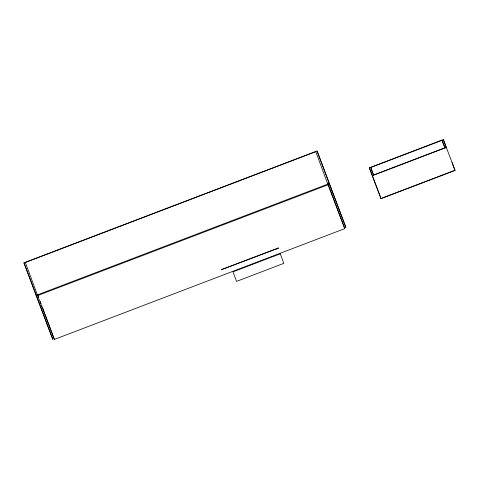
<?xml version="1.0" encoding="UTF-8"?>
<svg xmlns="http://www.w3.org/2000/svg" width="479" height="479" viewBox="0 0 479 479"><rect width="100%" height="100%" fill="white"/><g stroke="black" fill="none" stroke-linecap="round" stroke-linejoin="round"><path stroke-width="0.72" d="M23.95 262.791L52.768 339.27L23.95 262.791L317.05 150.963L345.868 227.447L317.05 150.963M369.339 167.8L443.344 139.563L455.05 170.464L381.044 198.695L369.339 167.8L381.044 198.695M442.087 140.299L444.859 147.777L373.524 174.991L370.758 167.512L442.087 140.299L445.015 147.957M36.027 295.423L329.127 183.601M37.613 295.591L328.037 184.792L315.793 151.699L25.369 262.504L37.613 295.591L54.361 339.437L344.778 228.633L328.019 183.714M372.273 175.727L446.278 147.49L443.344 139.563M40.691 306.632L42.086 306.099M332.396 195.342L333.791 194.809M382.296 197.959L453.631 170.746M278.03 248.385L278.509 247.877L221.322 269.695L278.03 248.385L276.623 248.876M370.758 167.512L373.68 175.17M328.037 184.792L344.778 228.633M37.596 294.519L38.661 297.303M40.254 301.477L41.05 303.566M452.116 162.531L455.05 170.464M42.625 307.728L44.409 312.553M44.918 313.931L54.361 339.437M280.263 253.792L232.998 271.827L236.542 281.395L283.802 263.366L280.263 253.792"/></g></svg>
